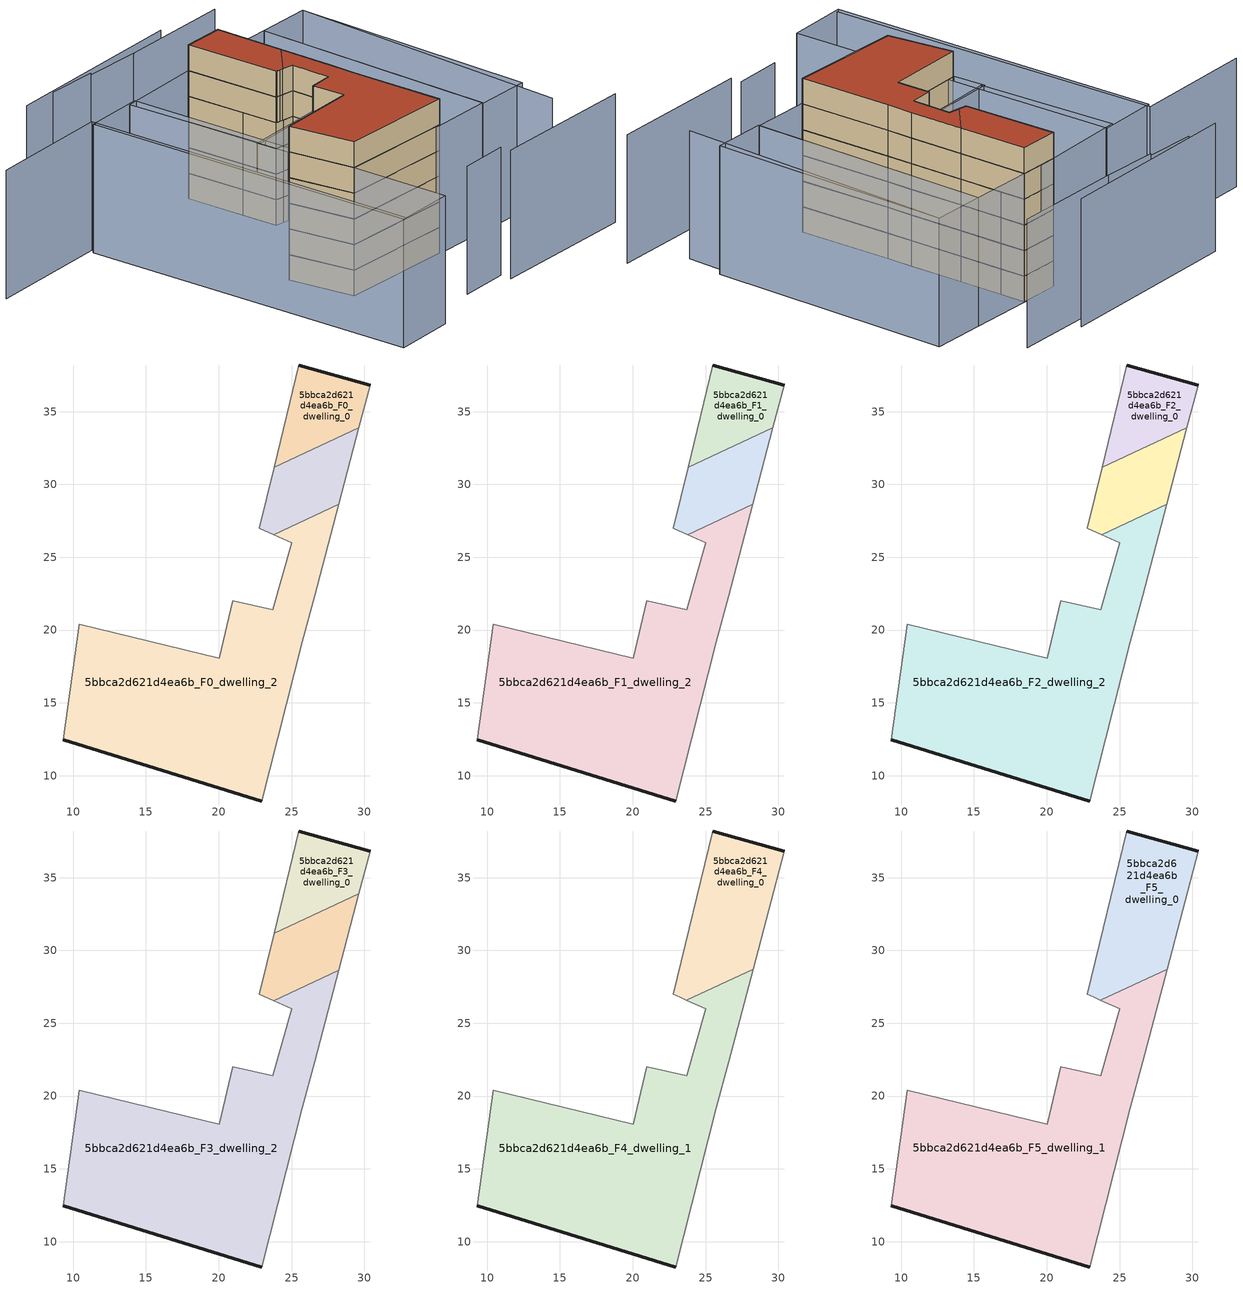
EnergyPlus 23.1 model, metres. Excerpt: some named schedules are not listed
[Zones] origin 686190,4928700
5bbca2d621d4ea6b_F0_dwelling_0
 floor ground (EU_floor_Construction): 29.62,33.88 30.39,36.82 25.51,38.2 23.81,31.18 z0
 wall outside (EU_wall_Construction): 25.51,38.2 30.39,36.82 z0:3
 wall adiabatic (EU_wall_Construction): 30.39,36.82 29.62,33.88 / 23.81,31.18 25.51,38.2 z0:3
 wall to 5bbca2d621d4ea6b_F0_dwelling_1 (EU_wall_Construction): 29.62,33.88 23.81,31.18 z0:3
5bbca2d621d4ea6b_F0_dwelling_1
 floor ground (EU_floor_Construction): 28.24,28.62 29.62,33.88 23.81,31.18 22.79,26.99 23.76,26.54 z0
 wall adiabatic (EU_wall_Construction): 23.76,26.54 22.79,26.99 23.81,31.18 / 29.62,33.88 28.24,28.62 z0:3
 wall to 5bbca2d621d4ea6b_F0_dwelling_2 (EU_wall_Construction): 28.24,28.62 23.76,26.54 z0:3
5bbca2d621d4ea6b_F0_dwelling_2
 floor ground (EU_floor_Construction): 22.95,8.26 25.73,19.2 26.59,22.35 28.24,28.62 23.76,26.54 25,25.98 23.71,21.38 20.96,21.99 20.03,18.07 10.42,20.39 9.33,12.45 z0
 wall outside (EU_wall_Construction): 22.95,8.26 9.33,12.45 z0:3
 wall adiabatic (EU_wall_Construction): 28.24,28.62 26.59,22.35 25.73,19.2 22.95,8.26 / 9.33,12.45 10.42,20.39 20.03,18.07 20.96,21.99 23.71,21.38 25,25.98 23.76,26.54 z0:3
5bbca2d621d4ea6b_F1_dwelling_0
 floor to 5bbca2d621d4ea6b_F0_dwelling_0 (EU_floor_Construction): 29.62,33.88 30.39,36.82 25.51,38.2 23.81,31.18 z3
 wall outside (EU_wall_Construction): 25.51,38.2 30.39,36.82 z3:6
 wall adiabatic (EU_wall_Construction): 30.39,36.82 29.62,33.88 / 23.81,31.18 25.51,38.2 z3:6
 wall to 5bbca2d621d4ea6b_F1_dwelling_1 (EU_wall_Construction): 29.62,33.88 23.81,31.18 z3:6
5bbca2d621d4ea6b_F1_dwelling_1
 floor to 5bbca2d621d4ea6b_F0_dwelling_1 (EU_floor_Construction): 28.24,28.62 29.62,33.88 23.81,31.18 22.79,26.99 23.76,26.54 z3
 wall adiabatic (EU_wall_Construction): 23.76,26.54 22.79,26.99 23.81,31.18 / 29.62,33.88 28.24,28.62 z3:6
 wall to 5bbca2d621d4ea6b_F1_dwelling_2 (EU_wall_Construction): 28.24,28.62 23.76,26.54 z3:6
5bbca2d621d4ea6b_F1_dwelling_2
 floor to 5bbca2d621d4ea6b_F0_dwelling_2 (EU_floor_Construction): 22.95,8.26 25.73,19.2 26.59,22.35 28.24,28.62 23.76,26.54 25,25.98 23.71,21.38 20.96,21.99 20.03,18.07 10.42,20.39 9.33,12.45 z3
 wall outside (EU_wall_Construction): 22.95,8.26 9.33,12.45 z3:6
 wall adiabatic (EU_wall_Construction): 28.24,28.62 26.59,22.35 25.73,19.2 22.95,8.26 / 9.33,12.45 10.42,20.39 20.03,18.07 20.96,21.99 23.71,21.38 25,25.98 23.76,26.54 z3:6
5bbca2d621d4ea6b_F2_dwelling_0
 floor to 5bbca2d621d4ea6b_F1_dwelling_0 (EU_floor_Construction): 29.62,33.88 30.39,36.82 25.51,38.2 23.81,31.18 z6
 wall outside (EU_wall_Construction): 25.51,38.2 30.39,36.82 z6:9
 wall adiabatic (EU_wall_Construction): 30.39,36.82 29.62,33.88 / 23.81,31.18 25.51,38.2 z6:9
 wall to 5bbca2d621d4ea6b_F2_dwelling_1 (EU_wall_Construction): 29.62,33.88 23.81,31.18 z6:9
5bbca2d621d4ea6b_F2_dwelling_1
 floor to 5bbca2d621d4ea6b_F1_dwelling_1 (EU_floor_Construction): 28.24,28.62 29.62,33.88 23.81,31.18 22.79,26.99 23.76,26.54 z6
 wall adiabatic (EU_wall_Construction): 23.76,26.54 22.79,26.99 23.81,31.18 / 29.62,33.88 28.24,28.62 z6:9
 wall to 5bbca2d621d4ea6b_F2_dwelling_2 (EU_wall_Construction): 28.24,28.62 23.76,26.54 z6:9
5bbca2d621d4ea6b_F2_dwelling_2
 floor to 5bbca2d621d4ea6b_F1_dwelling_2 (EU_floor_Construction): 22.95,8.26 25.73,19.2 26.59,22.35 28.24,28.62 23.76,26.54 25,25.98 23.71,21.38 20.96,21.99 20.03,18.07 10.42,20.39 9.33,12.45 z6
 wall outside (EU_wall_Construction): 22.95,8.26 9.33,12.45 z6:9
 wall adiabatic (EU_wall_Construction): 28.24,28.62 26.59,22.35 25.73,19.2 22.95,8.26 / 9.33,12.45 10.42,20.39 20.03,18.07 20.96,21.99 23.71,21.38 25,25.98 23.76,26.54 z6:9
5bbca2d621d4ea6b_F3_dwelling_0
 floor to 5bbca2d621d4ea6b_F2_dwelling_0 (EU_floor_Construction): 29.62,33.88 30.39,36.82 25.51,38.2 23.81,31.18 z9
 wall outside (EU_wall_Construction): 25.51,38.2 30.39,36.82 z9:12
 wall adiabatic (EU_wall_Construction): 30.39,36.82 29.62,33.88 / 23.81,31.18 25.51,38.2 z9:12
 wall to 5bbca2d621d4ea6b_F3_dwelling_1 (EU_wall_Construction): 29.62,33.88 23.81,31.18 z9:12
5bbca2d621d4ea6b_F3_dwelling_1
 floor to 5bbca2d621d4ea6b_F2_dwelling_1 (EU_floor_Construction): 28.24,28.62 29.62,33.88 23.81,31.18 22.79,26.99 23.76,26.54 z9
 wall adiabatic (EU_wall_Construction): 23.76,26.54 22.79,26.99 23.81,31.18 / 29.62,33.88 28.24,28.62 z9:12
 wall to 5bbca2d621d4ea6b_F3_dwelling_2 (EU_wall_Construction): 28.24,28.62 23.76,26.54 z9:12
5bbca2d621d4ea6b_F3_dwelling_2
 floor to 5bbca2d621d4ea6b_F2_dwelling_2 (EU_floor_Construction): 22.95,8.26 25.73,19.2 26.59,22.35 28.24,28.62 23.76,26.54 25,25.98 23.71,21.38 20.96,21.99 20.03,18.07 10.42,20.39 9.33,12.45 z9
 wall outside (EU_wall_Construction): 22.95,8.26 9.33,12.45 z9:12
 wall adiabatic (EU_wall_Construction): 28.24,28.62 26.59,22.35 25.73,19.2 22.95,8.26 / 9.33,12.45 10.42,20.39 20.03,18.07 20.96,21.99 23.71,21.38 25,25.98 23.76,26.54 z9:12
5bbca2d621d4ea6b_F4_dwelling_0
 floor to 5bbca2d621d4ea6b_F3_dwelling_0 (EU_floor_Construction): 29.62,33.88 30.39,36.82 25.51,38.2 23.81,31.18 z12
 floor to 5bbca2d621d4ea6b_F3_dwelling_1 (EU_floor_Construction): 28.26,28.71 29.62,33.88 23.81,31.18 22.79,26.99 23.23,26.79 23.26,26.77 23.68,26.58 z12
 wall outside (EU_wall_Construction): 25.51,38.2 30.39,36.82 z12:15
 wall adiabatic (EU_wall_Construction): 30.39,36.82 28.26,28.71 / 23.68,26.58 23.26,26.77 22.96,26.91 22.79,26.99 25.51,38.2 z12:15
 wall to 5bbca2d621d4ea6b_F4_dwelling_1 (EU_wall_Construction): 28.26,28.71 23.68,26.58 z12:15
5bbca2d621d4ea6b_F4_dwelling_1
 floor to 5bbca2d621d4ea6b_F3_dwelling_1 (EU_floor_Construction): 28.24,28.62 28.26,28.71 23.68,26.58 23.76,26.54 z12
 floor to 5bbca2d621d4ea6b_F3_dwelling_2 (EU_floor_Construction): 22.95,8.26 25.73,19.2 26.59,22.35 28.24,28.62 23.76,26.54 25,25.98 23.71,21.38 20.96,21.99 20.03,18.07 10.42,20.39 9.33,12.45 z12
 wall outside (EU_wall_Construction): 22.95,8.26 9.33,12.45 z12:15
 wall adiabatic (EU_wall_Construction): 9.33,12.45 10.42,20.39 20.03,18.07 20.96,21.99 23.71,21.38 25,25.98 23.68,26.58 / 28.26,28.71 26.59,22.35 25.73,19.2 22.95,8.26 z12:15
5bbca2d621d4ea6b_F5_dwelling_0
 floor to 5bbca2d621d4ea6b_F4_dwelling_0 (EU_floor_Construction): 28.26,28.71 30.39,36.82 25.51,38.2 22.79,26.99 22.96,26.91 23.26,26.77 23.68,26.58 z15
 wall outside (EU_wall_Construction): 25.51,38.2 30.39,36.82 z15:18
 wall adiabatic (EU_wall_Construction): 30.39,36.82 28.26,28.71 / 23.68,26.58 23.26,26.77 22.96,26.91 22.79,26.99 25.51,38.2 z15:18
 wall to 5bbca2d621d4ea6b_F5_dwelling_1 (EU_wall_Construction): 28.26,28.71 23.68,26.58 z15:18
 roof outside (EU_roof_Construction): 30.39,36.82 28.26,28.71 23.68,26.58 23.26,26.77 22.96,26.91 22.79,26.99 25.51,38.2 z18
5bbca2d621d4ea6b_F5_dwelling_1
 floor to 5bbca2d621d4ea6b_F4_dwelling_1 (EU_floor_Construction): 22.95,8.26 25.73,19.2 26.59,22.35 28.26,28.71 23.68,26.58 25,25.98 23.71,21.38 20.96,21.99 20.03,18.07 10.42,20.39 9.33,12.45 z15
 wall outside (EU_wall_Construction): 22.95,8.26 9.33,12.45 z15:18
 wall adiabatic (EU_wall_Construction): 9.33,12.45 10.42,20.39 20.03,18.07 20.96,21.99 23.71,21.38 25,25.98 23.68,26.58 / 28.26,28.71 26.59,22.35 25.73,19.2 22.95,8.26 z15:18
 roof outside (EU_roof_Construction): 28.26,28.71 26.59,22.35 25.73,19.2 22.95,8.26 9.33,12.45 10.42,20.39 20.03,18.07 20.96,21.99 23.71,21.38 25,25.98 23.68,26.58 z18
shading: 33.8,-0.23 44.38,32.83 / 41,41.54 27.4,45.24 / 14.3,1.48 20.15,0.04 / 19.81,-1.21 37.36,-5.96 / -5.45,46.34 9.5,42.7 / 9.5,42.7 -0.27,2.66 / 27.4,45.24 20.52,47.28 / 20.94,47.5 14.86,49.29 / 33.94,44.83 10.7,50.61 / 29.77,6.04 37.96,34.67 / 37.96,34.67 44.38,32.83 / 44.38,32.83 36.19,4.21 / 36.19,4.21 29.77,6.04 / 20.96,21.99 20.03,18.07 / 20.03,18.07 10.26,20.4 / 10.26,20.4 11.19,24.32 / 11.19,24.32 20.96,21.99 / 30.39,36.82 37.96,34.66 / 37.96,34.66 29.84,6.14 / 29.84,6.14 22.27,8.3 / 22.27,8.3 30.39,36.82 / 16.24,40.53 6.45,0.76 / 6.45,0.76 -0.8,2.55 / -0.8,2.55 8.99,42.32 / 8.99,42.32 16.24,40.53 / 15,40.58 27.65,37.72 / 27.65,37.72 23.9,21.13 / 23.9,21.13 11.25,23.99 / 11.25,23.99 15,40.58 z0:15
[Building]
EU S2 Campaign: North Axis=0; Terrain=City; Solar Distribution=FullExterior
[Site:Location]
Bologna: Latitude=44.5; Longitude=11.25; Time Zone=1; Elevation=37
[SizingPeriod:WeatherFileDays]
AnnualSizingPeriod: Begin Month=1; Begin Day of Month=1; End Month=12; End Day of Month=31; Day of Week for Start Day=Monday; Use Weather File Daylight Saving Period=No; Use Weather File Rain and Snow Indicators=No
[MATERIAL]
EU_InternalMass_Material: Roughness=MediumRough; Thickness=0.1; Conductivity=1; Density=1800; Specific Heat=900; Thermal Absorptance=0.9; Solar Absorptance=0.7; Visible Absorptance=0.7
[MATERIAL:NOMASS] Roughness=MediumRough; Thermal Absorptance=0.9; Solar Absorptance=0.7; Visible Absorptance=0.7
Name | Thermal Resistance
EU_wall_NoMass | 0.905828
EU_roof_NoMass | 0.37593
EU_floor_NoMass | 0.67114
[CONSTRUCTION]
EU_wall_Construction: EU_wall_NoMass
EU_roof_Construction: EU_roof_NoMass
EU_floor_Construction: EU_floor_NoMass
EU_InternalMass_Construction: EU_InternalMass_Material
[ZONE] Type=1; Multiplier=1; Ceiling Height=autocalculate; Floor Area=autocalculate; Part of Total Floor Area=Yes
Name | Volume
5bbca2d621d4ea6b_F0_dwelling_0 | 77.4456
5bbca2d621d4ea6b_F1_dwelling_0; 5bbca2d621d4ea6b_F2_dwelling_0; 5bbca2d621d4ea6b_F3_dwelling_0 | 77.4448
5bbca2d621d4ea6b_F4_dwelling_0 | 154.478
5bbca2d621d4ea6b_F5_dwelling_0 | 154.485
5bbca2d621d4ea6b_F0_dwelling_1 | 78.0483
5bbca2d621d4ea6b_F1_dwelling_1; 5bbca2d621d4ea6b_F2_dwelling_1; 5bbca2d621d4ea6b_F3_dwelling_1 | 78.0491
5bbca2d621d4ea6b_F4_dwelling_1 | 491.206
5bbca2d621d4ea6b_F5_dwelling_1 | 491.214
5bbca2d621d4ea6b_F0_dwelling_2; 5bbca2d621d4ea6b_F1_dwelling_2; 5bbca2d621d4ea6b_F2_dwelling_2; 5bbca2d621d4ea6b_F3_dwelling_2 | 490.192
[INTERNALMASS] Construction=EU_InternalMass_Construction
Name | Zone or ZoneList | Surface Area
5bbca2d621d4ea6b_F0_dwelling_0_EU_InternalMass | 5bbca2d621d4ea6b_F0_dwelling_0 | 25.8132
5bbca2d621d4ea6b_F0_dwelling_1_EU_InternalMass | 5bbca2d621d4ea6b_F0_dwelling_1 | 26.0169
5bbca2d621d4ea6b_F0_dwelling_2_EU_InternalMass | 5bbca2d621d4ea6b_F0_dwelling_2 | 163.397
5bbca2d621d4ea6b_F1_dwelling_0_EU_InternalMass | 5bbca2d621d4ea6b_F1_dwelling_0 | 25.8132
5bbca2d621d4ea6b_F1_dwelling_1_EU_InternalMass | 5bbca2d621d4ea6b_F1_dwelling_1 | 26.0169
5bbca2d621d4ea6b_F1_dwelling_2_EU_InternalMass | 5bbca2d621d4ea6b_F1_dwelling_2 | 163.397
5bbca2d621d4ea6b_F2_dwelling_0_EU_InternalMass | 5bbca2d621d4ea6b_F2_dwelling_0 | 25.8132
5bbca2d621d4ea6b_F2_dwelling_1_EU_InternalMass | 5bbca2d621d4ea6b_F2_dwelling_1 | 26.0169
5bbca2d621d4ea6b_F2_dwelling_2_EU_InternalMass | 5bbca2d621d4ea6b_F2_dwelling_2 | 163.397
5bbca2d621d4ea6b_F3_dwelling_0_EU_InternalMass | 5bbca2d621d4ea6b_F3_dwelling_0 | 25.8132
5bbca2d621d4ea6b_F3_dwelling_1_EU_InternalMass | 5bbca2d621d4ea6b_F3_dwelling_1 | 26.0169
5bbca2d621d4ea6b_F3_dwelling_2_EU_InternalMass | 5bbca2d621d4ea6b_F3_dwelling_2 | 163.397
5bbca2d621d4ea6b_F4_dwelling_0_EU_InternalMass | 5bbca2d621d4ea6b_F4_dwelling_0 | 51.4975
5bbca2d621d4ea6b_F4_dwelling_1_EU_InternalMass | 5bbca2d621d4ea6b_F4_dwelling_1 | 163.737
5bbca2d621d4ea6b_F5_dwelling_0_EU_InternalMass | 5bbca2d621d4ea6b_F5_dwelling_0 | 51.4975
5bbca2d621d4ea6b_F5_dwelling_1_EU_InternalMass | 5bbca2d621d4ea6b_F5_dwelling_1 | 163.737
[OTHEREQUIPMENT] Fuel Type=Electricity; Design Level Calculation Method=Watts/Area; Power per Zone Floor Area=1; Fraction Latent=0; Fraction Radiant=0; Fraction Lost=0; Carbon Dioxide Generation Rate=0; EndUse Subcategory=EU_Step8_InternalGains
Name | Zone or ZoneList or Space or SpaceList | Schedule
EU_Step8_InternalGain_5bbca2d621d4ea6b_F0_dwelling_0_f000 | 5bbca2d621d4ea6b_F0_dwelling_0 | EU_Step8_GainSchedule_5bbca2d621d4ea6b_F0_dwelling_0_f000
EU_Step8_InternalGain_5bbca2d621d4ea6b_F0_dwelling_1_f000 | 5bbca2d621d4ea6b_F0_dwelling_1 | EU_Step8_GainSchedule_5bbca2d621d4ea6b_F0_dwelling_1_f000
EU_Step8_InternalGain_5bbca2d621d4ea6b_F0_dwelling_2_f000 | 5bbca2d621d4ea6b_F0_dwelling_2 | EU_Step8_GainSchedule_5bbca2d621d4ea6b_F0_dwelling_2_f000
EU_Step8_InternalGain_5bbca2d621d4ea6b_F1_dwelling_0_f000 | 5bbca2d621d4ea6b_F1_dwelling_0 | EU_Step8_GainSchedule_5bbca2d621d4ea6b_F1_dwelling_0_f000
EU_Step8_InternalGain_5bbca2d621d4ea6b_F1_dwelling_1_f000 | 5bbca2d621d4ea6b_F1_dwelling_1 | EU_Step8_GainSchedule_5bbca2d621d4ea6b_F1_dwelling_1_f000
EU_Step8_InternalGain_5bbca2d621d4ea6b_F1_dwelling_2_f000 | 5bbca2d621d4ea6b_F1_dwelling_2 | EU_Step8_GainSchedule_5bbca2d621d4ea6b_F1_dwelling_2_f000
EU_Step8_InternalGain_5bbca2d621d4ea6b_F2_dwelling_0_f000 | 5bbca2d621d4ea6b_F2_dwelling_0 | EU_Step8_GainSchedule_5bbca2d621d4ea6b_F2_dwelling_0_f000
EU_Step8_InternalGain_5bbca2d621d4ea6b_F2_dwelling_1_f000 | 5bbca2d621d4ea6b_F2_dwelling_1 | EU_Step8_GainSchedule_5bbca2d621d4ea6b_F2_dwelling_1_f000
EU_Step8_InternalGain_5bbca2d621d4ea6b_F2_dwelling_2_f000 | 5bbca2d621d4ea6b_F2_dwelling_2 | EU_Step8_GainSchedule_5bbca2d621d4ea6b_F2_dwelling_2_f000
EU_Step8_InternalGain_5bbca2d621d4ea6b_F3_dwelling_0_f000 | 5bbca2d621d4ea6b_F3_dwelling_0 | EU_Step8_GainSchedule_5bbca2d621d4ea6b_F3_dwelling_0_f000
EU_Step8_InternalGain_5bbca2d621d4ea6b_F3_dwelling_1_f000 | 5bbca2d621d4ea6b_F3_dwelling_1 | EU_Step8_GainSchedule_5bbca2d621d4ea6b_F3_dwelling_1_f000
EU_Step8_InternalGain_5bbca2d621d4ea6b_F3_dwelling_2_f000 | 5bbca2d621d4ea6b_F3_dwelling_2 | EU_Step8_GainSchedule_5bbca2d621d4ea6b_F3_dwelling_2_f000
EU_Step8_InternalGain_5bbca2d621d4ea6b_F4_dwelling_0_f000 | 5bbca2d621d4ea6b_F4_dwelling_0 | EU_Step8_GainSchedule_5bbca2d621d4ea6b_F4_dwelling_0_f000
EU_Step8_InternalGain_5bbca2d621d4ea6b_F4_dwelling_1_f000 | 5bbca2d621d4ea6b_F4_dwelling_1 | EU_Step8_GainSchedule_5bbca2d621d4ea6b_F4_dwelling_1_f000
EU_Step8_InternalGain_5bbca2d621d4ea6b_F5_dwelling_0_f000 | 5bbca2d621d4ea6b_F5_dwelling_0 | EU_Step8_GainSchedule_5bbca2d621d4ea6b_F5_dwelling_0_f000
EU_Step8_InternalGain_5bbca2d621d4ea6b_F5_dwelling_1_f000 | 5bbca2d621d4ea6b_F5_dwelling_1 | EU_Step8_GainSchedule_5bbca2d621d4ea6b_F5_dwelling_1_f000
[ZONEVENTILATION:DESIGNFLOWRATE] Schedule=EU_AlwaysOn; Design Flow Rate Calculation Method=AirChanges/Hour; Air Changes per Hour=0.73129; Ventilation Type=Natural; Fan Pressure Rise=0; Fan Total Efficiency=1; Constant Term Coefficient=1; Temperature Term Coefficient=0; Velocity Term Coefficient=0; Velocity Squared Term Coefficient=0; Minimum Indoor Temperature=-100; Maximum Indoor Temperature=100; Delta Temperature=-100; Minimum Outdoor Temperature=-100; Maximum Outdoor Temperature=100; Maximum Wind Speed=40
Name | Zone or ZoneList or Space or SpaceList
EU_ConstantAir_5bbca2d621d4ea6b_F0_dwelling_0 | 5bbca2d621d4ea6b_F0_dwelling_0
EU_ConstantAir_5bbca2d621d4ea6b_F0_dwelling_1 | 5bbca2d621d4ea6b_F0_dwelling_1
EU_ConstantAir_5bbca2d621d4ea6b_F0_dwelling_2 | 5bbca2d621d4ea6b_F0_dwelling_2
EU_ConstantAir_5bbca2d621d4ea6b_F1_dwelling_0 | 5bbca2d621d4ea6b_F1_dwelling_0
EU_ConstantAir_5bbca2d621d4ea6b_F1_dwelling_1 | 5bbca2d621d4ea6b_F1_dwelling_1
EU_ConstantAir_5bbca2d621d4ea6b_F1_dwelling_2 | 5bbca2d621d4ea6b_F1_dwelling_2
EU_ConstantAir_5bbca2d621d4ea6b_F2_dwelling_0 | 5bbca2d621d4ea6b_F2_dwelling_0
EU_ConstantAir_5bbca2d621d4ea6b_F2_dwelling_1 | 5bbca2d621d4ea6b_F2_dwelling_1
EU_ConstantAir_5bbca2d621d4ea6b_F2_dwelling_2 | 5bbca2d621d4ea6b_F2_dwelling_2
EU_ConstantAir_5bbca2d621d4ea6b_F3_dwelling_0 | 5bbca2d621d4ea6b_F3_dwelling_0
EU_ConstantAir_5bbca2d621d4ea6b_F3_dwelling_1 | 5bbca2d621d4ea6b_F3_dwelling_1
EU_ConstantAir_5bbca2d621d4ea6b_F3_dwelling_2 | 5bbca2d621d4ea6b_F3_dwelling_2
EU_ConstantAir_5bbca2d621d4ea6b_F4_dwelling_0 | 5bbca2d621d4ea6b_F4_dwelling_0
EU_ConstantAir_5bbca2d621d4ea6b_F4_dwelling_1 | 5bbca2d621d4ea6b_F4_dwelling_1
EU_ConstantAir_5bbca2d621d4ea6b_F5_dwelling_0 | 5bbca2d621d4ea6b_F5_dwelling_0
EU_ConstantAir_5bbca2d621d4ea6b_F5_dwelling_1 | 5bbca2d621d4ea6b_F5_dwelling_1
[HVACTEMPLATE:THERMOSTAT] Constant Heating Setpoint=20; Constant Cooling Setpoint=50
EU_HeatOnly_5bbca2d621d4ea6b_F0_dwelling_0; EU_HeatOnly_5bbca2d621d4ea6b_F0_dwelling_1; EU_HeatOnly_5bbca2d621d4ea6b_F0_dwelling_2; EU_HeatOnly_5bbca2d621d4ea6b_F1_dwelling_0; EU_HeatOnly_5bbca2d621d4ea6b_F1_dwelling_1; EU_HeatOnly_5bbca2d621d4ea6b_F1_dwelling_2; EU_HeatOnly_5bbca2d621d4ea6b_F2_dwelling_0; EU_HeatOnly_5bbca2d621d4ea6b_F2_dwelling_1; EU_HeatOnly_5bbca2d621d4ea6b_F2_dwelling_2; EU_HeatOnly_5bbca2d621d4ea6b_F3_dwelling_0; EU_HeatOnly_5bbca2d621d4ea6b_F3_dwelling_1; EU_HeatOnly_5bbca2d621d4ea6b_F3_dwelling_2; EU_HeatOnly_5bbca2d621d4ea6b_F4_dwelling_0; EU_HeatOnly_5bbca2d621d4ea6b_F4_dwelling_1; EU_HeatOnly_5bbca2d621d4ea6b_F5_dwelling_0; EU_HeatOnly_5bbca2d621d4ea6b_F5_dwelling_1
